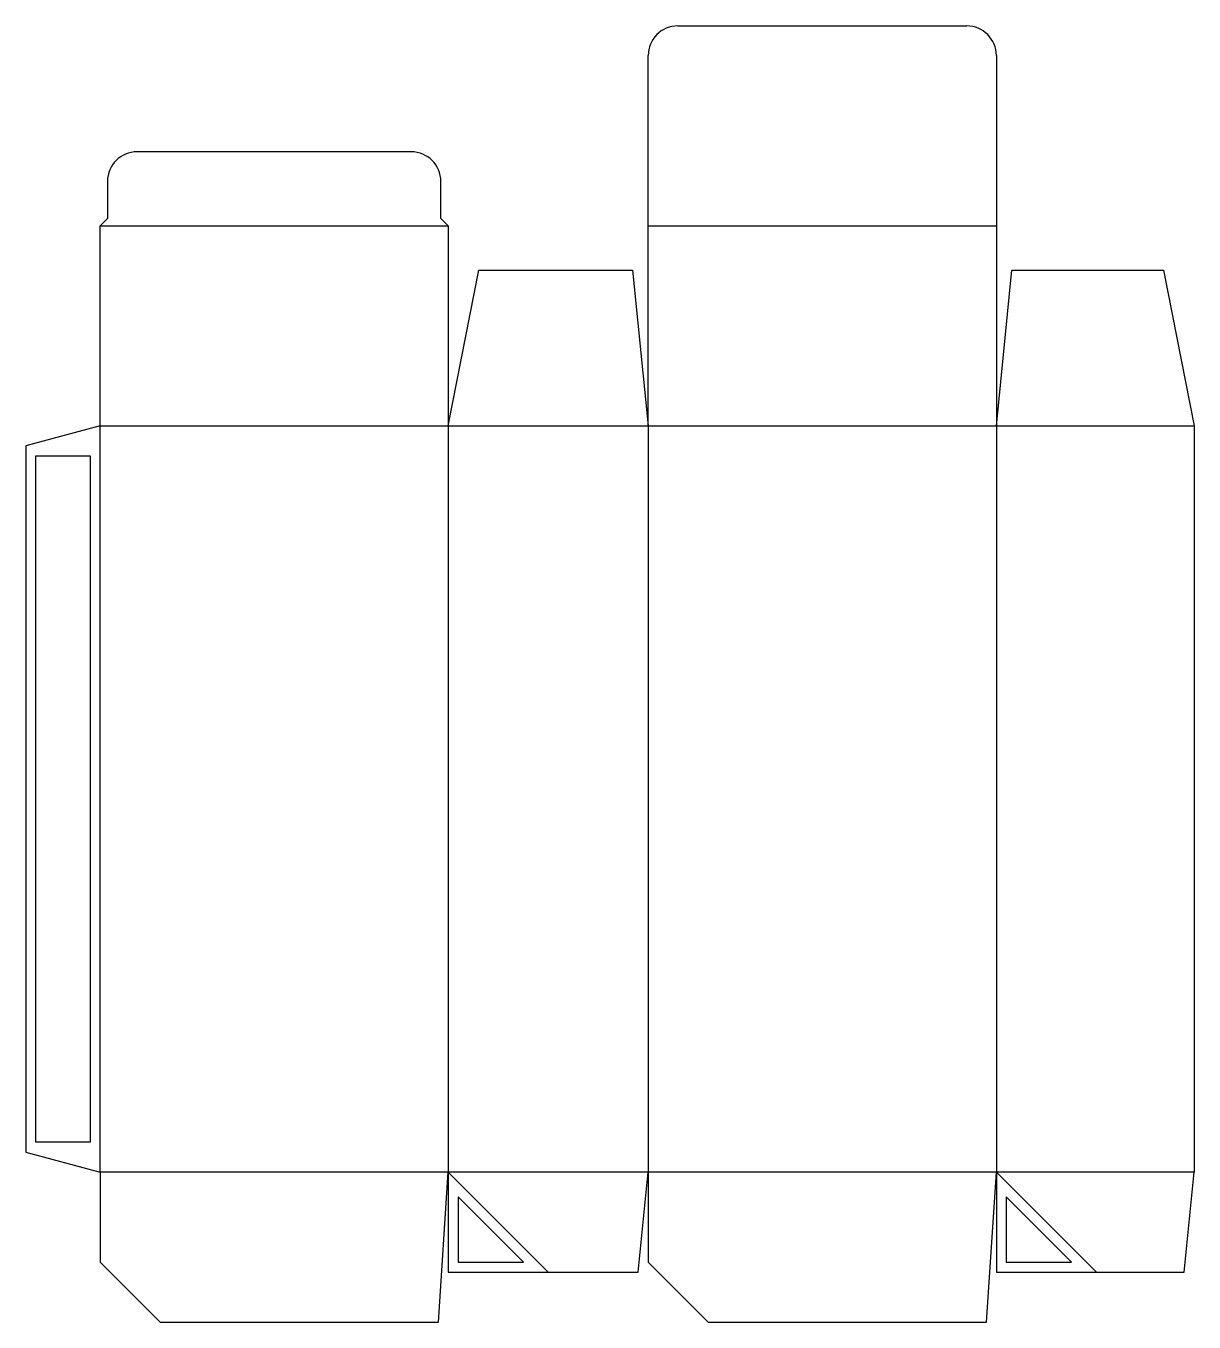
# Model space of a CAD drawing. Header units: millimetres. Extents: x 0 to 236, y 0 to 262.
import ezdxf

# ---------------------------------------------------------------- set-up
doc = ezdxf.new("R2010")
doc.units = ezdxf.units.MM
for name, color, linetype in [('CREASE', 5, 'CONTINUOUS'), ('CUT', 1, 'CONTINUOUS'), ('GLUE', 2, 'CONTINUOUS')]:
    doc.layers.add(name, color=color, linetype=linetype)

msp = doc.modelspace()

# ---------------------------------------------------------------- linework, layer by layer
at = {"layer": 'CREASE'}
for p, q in [((15, 221.688), (85.45, 221.688)), ((125.9, 221.688), (196.35, 221.688)), ((15, 30.338), (15, 181.238)), ((15, 181.238), (85.45, 181.238)), ((85.45, 181.238), (85.45, 30.338)), ((85.45, 181.238), (125.9, 181.238)), ((125.9, 181.238), (125.9, 30.338)), ((125.9, 181.238), (196.35, 181.238)), ((196.35, 181.238), (196.35, 30.338)), ((196.35, 181.238), (236.35, 181.238)), ((85.45, 30.338), (15, 30.338)), ((125.9, 30.338), (85.45, 30.338)), ((85.45, 30.338), (105.675, 10.113)), ((196.35, 30.338), (125.9, 30.338)), ((236.35, 30.338), (196.35, 30.338)), ((196.35, 30.338), (216.575, 10.113))]:
    msp.add_line(p, q, dxfattribs=at)
at = {"layer": 'CUT'}
for p, q in [((131.9, 262.138), (190.35, 262.138)), ((125.9, 221.688), (125.9, 256.138)), ((196.35, 256.138), (196.35, 221.688)), ((77.95, 236.688), (22.5, 236.688)), ((16.5, 230.688), (16.5, 223.188)), ((83.95, 223.188), (83.95, 230.688)), ((16.5, 223.188), (15, 221.688)), ((85.45, 221.688), (83.95, 223.188)), ((15, 181.238), (15, 221.688)), ((85.45, 221.688), (85.45, 181.238)), ((125.9, 181.238), (125.9, 221.688)), ((196.35, 221.688), (196.35, 181.238)), ((85.45, 181.238), (91.625, 212.738)), ((91.625, 212.738), (122.75, 212.738)), ((122.75, 212.738), (125.9, 181.238)), ((196.35, 181.238), (199.5, 212.738)), ((199.5, 212.738), (230.175, 212.738)), ((230.175, 212.738), (236.35, 181.238)), ((15, 181.238), (0, 177.218)), ((236.35, 181.238), (236.35, 30.338)), ((0, 177.218), (0, 34.357)), ((0, 34.357), (15, 30.338)), ((15, 30.338), (15, 12.135)), ((83.45, 0), (85.45, 30.338)), ((85.45, 30.338), (85.45, 10.113)), ((123.9, 10.113), (125.9, 30.338)), ((125.9, 30.338), (125.9, 12.135)), ((194.35, 0), (196.35, 30.338)), ((196.35, 30.338), (196.35, 10.113)), ((234.35, 10.113), (236.35, 30.338)), ((15, 12.135), (27.135, 0)), ((125.9, 12.135), (138.035, 0)), ((85.45, 10.113), (123.9, 10.113)), ((196.35, 10.113), (234.35, 10.113)), ((27.135, 0), (83.45, 0)), ((138.035, 0), (194.35, 0))]:
    msp.add_line(p, q, dxfattribs=at)
for centre, start, end in [((131.9, 256.138), 90, 180), ((190.35, 256.138), 0, 90), ((22.5, 230.688), 90, 180), ((77.95, 230.688), 0, 90)]:
    msp.add_arc(centre, 6, start, end, dxfattribs=at)
at = {"layer": 'GLUE'}
for p, q in [((2, 175.218), (13, 175.218)), ((2, 36.357), (2, 175.218)), ((13, 175.218), (13, 36.357)), ((13, 36.357), (2, 36.357)), ((87.45, 25.338), (87.45, 12.113)), ((100.675, 12.113), (87.45, 25.338)), ((198.35, 25.338), (198.35, 12.113)), ((211.575, 12.113), (198.35, 25.338)), ((87.45, 12.113), (100.675, 12.113)), ((198.35, 12.113), (211.575, 12.113))]:
    msp.add_line(p, q, dxfattribs=at)

doc.saveas('drawing.dxf')
